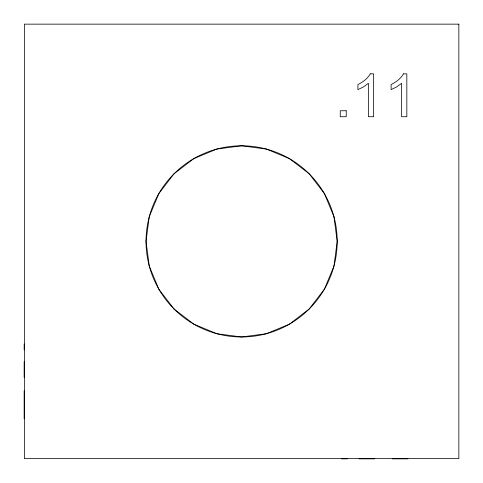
<?xml version="1.0" encoding="UTF-8"?>
<svg xmlns="http://www.w3.org/2000/svg" width="483" height="483" viewBox="0 0 483 483"><rect width="100%" height="100%" fill="white"/><g stroke="black" fill="none" stroke-linecap="round" stroke-linejoin="round"><path stroke-width="0.72" d="M341.36 458.85L347.331 458.85M359.02 458.85L374.754 458.85M392.208 458.85L407.948 458.85M24.15 343.944L24.15 349.915M24.15 361.604L24.15 377.338M24.15 390.801L24.15 418.779M149.277 216.65L146.023 241.391L149.277 266.133L158.829 289.184L174.019 308.981L193.816 324.171L216.867 333.723L241.609 336.977L266.35 333.723L289.402 324.171L309.198 308.981L324.389 289.184L333.94 266.133L337.194 241.391L333.94 216.65L324.389 193.598L309.198 173.802L289.402 158.611L266.35 149.06L241.609 145.806L216.867 149.06L193.816 158.611L174.019 173.802L158.829 193.598L149.277 216.65M370.268 73.845C367.515 78.711 362.83 82.11 357.909 84.567L357.909 89.639L363.433 86.928L368.402 83.311L368.402 116.735L373.649 116.735L373.649 73.845L370.268 73.845M403.456 73.845C400.709 78.711 396.018 82.11 391.103 84.567L391.103 89.639L396.621 86.928L401.59 83.311L401.59 116.735L406.837 116.735L406.837 73.845L403.456 73.845M458.85 24.15L24.367 24.15L24.367 458.633L458.85 458.633L458.85 24.15M346.226 110.764L340.249 110.764L340.249 116.735L346.226 116.735L346.226 110.764M174.019 308.981A95.586 95.586 0 0 0 333.94 266.133A95.586 95.586 0 0 0 216.867 149.06A95.586 95.586 0 0 0 174.019 308.981"/></g></svg>
